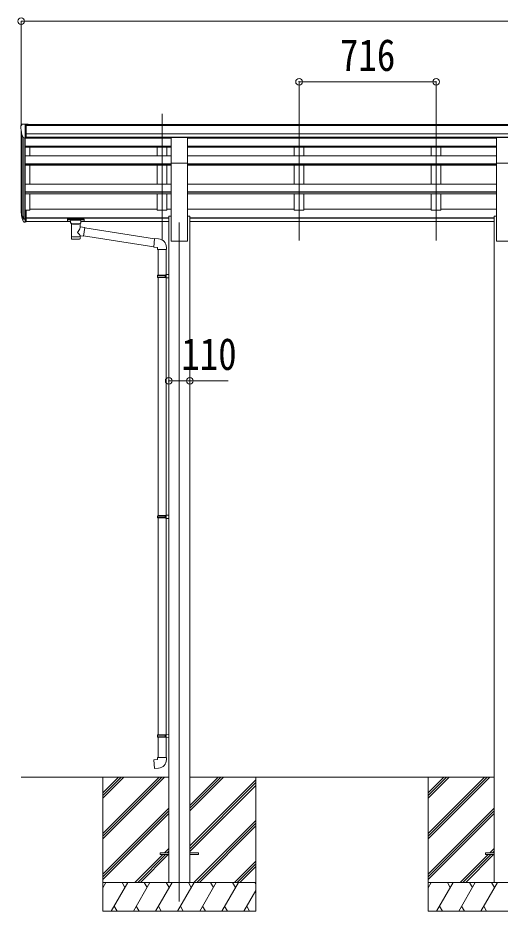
# Model space of a CAD drawing. Units: millimetres at full size, sheet at 1:35. Extents: x -9783 to 9892, y -6828 to 6752.
# Drawn here: x 1356 to 3876, y -4489 to 177 of the extents above; entities that cross this region are included whole.
import ezdxf
from ezdxf.enums import TextEntityAlignment as Align

# ---------------------------------------------------------------- set-up
doc = ezdxf.new("R2010")
doc.units = ezdxf.units.MM
doc.header["$LTSCALE"] = 35
doc.header["$PDMODE"] = 32
doc.header["$PDSIZE"] = 35
for name, color, linetype, lineweight in [('0-0_0', 7, 'Continuous', 9), ('0-1_本体', 4, 'Continuous', 9), ('0-2_部品', 7, 'Continuous', 9), ('0-8_PARTS2', 2, 'Continuous', 9), ('0-A_寸法', 6, 'Continuous', 9)]:
    doc.layers.add(name, color=color, linetype=linetype, lineweight=lineweight)
doc.styles.add('ＭＳ ゴシック', font='')
doc.styles.get('ＭＳ ゴシック').set_extended_font_data('MS Gothic')

msp = doc.modelspace()

# ---------------------------------------------------------------- linework, layer by layer
at = {"layer": '0-0_0'}
for p, q in [((1373.69, -3789.1), (2144.69, -3789.1)), ((1799.69, -3789.1), (1799.69, -4489.1)), ((1799.69, -4083.27), (2093.87, -3789.1)), ((1799.69, -4097.42), (2108.01, -3789.1)), ((1799.69, -4111.56), (2122.15, -3789.1)), ((1799.69, -3899.43), (1910.02, -3789.1)), ((1799.69, -3885.29), (1895.88, -3789.1)), ((1799.69, -3871.14), (1881.73, -3789.1)), ((2254.69, -3789.1), (3844.69, -3789.1)), ((2254.69, -3964.93), (2430.52, -3789.1)), ((2254.69, -3950.78), (2416.38, -3789.1)), ((2254.69, -3936.64), (2402.23, -3789.1)), ((2254.69, -4148.77), (2599.69, -3803.78)), ((2254.69, -4162.91), (2599.69, -3817.92)), ((2599.69, -3789.1), (2599.69, -4489.1)), ((3499.69, -3789.1), (3499.69, -4489.1)), ((3499.69, -4083.27), (3793.87, -3789.1)), ((3499.69, -4097.42), (3808.01, -3789.1)), ((3499.69, -4111.56), (3822.15, -3789.1)), ((3499.69, -3899.43), (3610.02, -3789.1)), ((3499.69, -3885.29), (3595.88, -3789.1)), ((3499.69, -3871.14), (3581.73, -3789.1)), ((2254.69, -4177.06), (2599.69, -3832.06)), ((1799.69, -4295.4), (2144.69, -3950.41)), ((1799.69, -4309.55), (2144.69, -3964.55)), ((3499.69, -4295.4), (3844.69, -3950.41)), ((3499.69, -4309.55), (3844.69, -3964.55)), ((1799.69, -4323.69), (2144.69, -3978.69)), ((3499.69, -4323.69), (3844.69, -3978.69)), ((2276.49, -4339.1), (2599.69, -4015.91)), ((2290.64, -4339.1), (2599.69, -4030.05)), ((2304.78, -4339.1), (2599.69, -4044.19)), ((1968.13, -4339.1), (2113.63, -4193.6)), ((1982.27, -4339.1), (2127.77, -4193.6)), ((1996.41, -4339.1), (2141.91, -4193.6)), ((2122.63, -4184.6), (2144.69, -4162.54)), ((2136.77, -4184.6), (2144.69, -4176.68)), ((3668.13, -4339.1), (3813.63, -4193.6)), ((3682.27, -4339.1), (3827.77, -4193.6)), ((3696.41, -4339.1), (3841.91, -4193.6)), ((3822.63, -4184.6), (3844.69, -4162.54)), ((3836.77, -4184.6), (3844.69, -4176.68)), ((2488.63, -4339.1), (2599.69, -4228.04)), ((2502.77, -4339.1), (2599.69, -4242.18)), ((2516.91, -4339.1), (2599.69, -4256.32)), ((2599.69, -4339.1), (1799.69, -4339.1)), ((1799.69, -4366.6), (1815.57, -4339.1)), ((1844.43, -4489.1), (1931.03, -4339.1)), ((1916.03, -4365.08), (1901.03, -4339.1)), ((1959.9, -4489.1), (2046.51, -4339.1)), ((2031.5, -4365.08), (2016.5, -4339.1)), ((2075.37, -4489.1), (2161.98, -4339.1)), ((2146.97, -4365.08), (2131.97, -4339.1)), ((2190.84, -4489.1), (2277.45, -4339.1)), ((2262.44, -4365.08), (2247.44, -4339.09)), ((2306.31, -4489.1), (2392.92, -4339.1)), ((2377.92, -4365.08), (2362.91, -4339.1)), ((2421.78, -4489.1), (2508.39, -4339.1)), ((2478.39, -4339.1), (2493.39, -4365.08)), ((2593.86, -4339.1), (2599.69, -4349.2)), ((4299.69, -4339.1), (3499.69, -4339.1)), ((3499.69, -4366.6), (3515.57, -4339.1)), ((3544.43, -4489.1), (3631.03, -4339.1)), ((3616.03, -4365.08), (3601.03, -4339.1)), ((3659.9, -4489.1), (3746.51, -4339.1)), ((3731.5, -4365.08), (3716.5, -4339.1)), ((3775.37, -4489.1), (3861.98, -4339.1)), ((3846.97, -4365.08), (3831.97, -4339.1)), ((2537.25, -4489.1), (2599.69, -4380.96)), ((1859.43, -4463.12), (1874.43, -4489.1)), ((1974.9, -4463.12), (1989.9, -4489.1)), ((2090.37, -4463.12), (2105.37, -4489.1)), ((2205.84, -4463.12), (2220.84, -4489.1)), ((2321.31, -4463.12), (2336.31, -4489.1)), ((2436.78, -4463.12), (2451.78, -4489.1)), ((2552.25, -4463.12), (2567.25, -4489.1)), ((3559.43, -4463.12), (3574.43, -4489.1)), ((3674.9, -4463.12), (3689.9, -4489.1)), ((3790.37, -4463.12), (3805.37, -4489.1)), ((1799.69, -4489.1), (2599.69, -4489.1)), ((3499.69, -4489.1), (4299.69, -4489.1))]:
    msp.add_line(p, q, dxfattribs=at)
at = {"layer": '0-1_本体'}
for p, q in [((1373.69, -829.83), (1373.69, -416.31)), ((1400.19, -379.56), (6399.19, -379.56)), ((1400.19, -384.92), (6399.19, -384.92)), ((1377.97, -435.11), (1377.97, -854.09)), ((1387.69, -450.47), (1387.69, -872.09)), ((1393.69, -449.94), (1393.69, -827.66)), ((1393.69, -451.44), (2157.19, -451.44)), ((1400.19, -428.43), (6399.19, -428.44)), ((1400.19, -446.11), (6399.19, -446.11)), ((2157.19, -448.48), (1400.19, -448.48)), ((2084.69, -448.48), (2084.69, -451.44)), ((2134.69, -448.48), (2134.69, -451.44)), ((2242.19, -448.48), (3857.19, -448.48)), ((2242.19, -451.44), (3857.19, -451.44)), ((2800.69, -448.48), (2800.69, -451.44)), ((2850.69, -448.48), (2850.69, -451.44)), ((3516.69, -448.48), (3516.69, -451.44)), ((3566.69, -448.48), (3566.69, -451.44)), ((1393.69, -493.39), (2157.19, -493.39)), ((1393.69, -495.09), (2157.19, -495.09)), ((1393.69, -498.87), (2157.19, -498.87)), ((1418.69, -544.3), (1418.69, -498.87)), ((2084.69, -498.87), (2084.69, -544.3)), ((2134.69, -498.87), (2134.69, -544.3)), ((2242.19, -493.39), (3857.19, -493.39)), ((2242.19, -495.09), (3857.19, -495.09)), ((2242.19, -498.87), (3857.19, -498.87)), ((2800.69, -498.87), (2800.69, -544.3)), ((2850.69, -498.87), (2850.69, -544.3)), ((3516.69, -498.87), (3516.69, -544.3)), ((3566.69, -498.87), (3566.69, -544.3)), ((1393.69, -544.3), (2157.19, -544.3)), ((2242.19, -544.3), (3857.19, -544.3)), ((1393.69, -584.88), (2157.19, -584.88)), ((1393.69, -586.57), (2157.19, -586.57)), ((1393.69, -593.43), (2157.19, -593.43)), ((1418.69, -692.54), (1418.69, -593.43)), ((2084.69, -593.43), (2084.69, -692.54)), ((2134.69, -593.43), (2134.69, -692.54)), ((2157.19, -989.09), (2157.19, -582.14)), ((2242.19, -989.09), (2242.19, -582.14)), ((2242.19, -584.88), (3857.19, -584.88)), ((2242.19, -586.57), (3857.19, -586.57)), ((2242.19, -593.43), (3857.19, -593.43)), ((2800.69, -593.43), (2800.69, -692.54)), ((2850.69, -593.43), (2850.69, -692.54)), ((3516.69, -593.43), (3516.69, -692.54)), ((3566.69, -593.43), (3566.69, -692.54)), ((3857.19, -989.09), (3857.19, -582.14)), ((1393.69, -692.54), (2157.19, -692.54)), ((2242.19, -692.54), (3857.19, -692.54)), ((1393.69, -731.68), (2157.19, -731.68)), ((1393.69, -733.35), (2157.19, -733.35)), ((1393.69, -742.99), (2157.19, -742.99)), ((1418.69, -828.48), (1418.69, -742.99)), ((2084.69, -742.99), (2084.69, -828.48)), ((2242.19, -731.68), (3857.19, -731.68)), ((2242.19, -733.35), (3857.19, -733.35)), ((2242.19, -742.99), (3857.19, -742.99)), ((2800.69, -742.99), (2800.69, -828.48)), ((3516.69, -742.99), (3516.69, -828.48)), ((1400.19, -828.48), (1418.69, -828.48)), ((1418.69, -823.27), (2084.69, -823.27)), ((2134.69, -823.27), (2157.19, -823.27)), ((2242.19, -823.27), (2800.69, -823.27)), ((2850.69, -823.27), (3516.69, -823.27)), ((3566.69, -823.27), (3857.19, -823.27)), ((1400.19, -867.58), (2144.69, -867.58)), ((1400.19, -868.96), (2144.69, -868.96)), ((1400.19, -886.13), (1631.69, -886.13)), ((1685.69, -886.13), (2144.69, -886.13)), ((2144.69, -859.09), (2157.19, -859.09)), ((2144.69, -859.09), (2144.69, -4339.09)), ((2242.19, -859.09), (2254.69, -859.09)), ((2254.69, -859.09), (2254.69, -4339.09)), ((2254.69, -867.58), (3844.69, -867.58)), ((2254.69, -868.96), (3844.69, -868.96)), ((2254.69, -886.13), (3844.69, -886.13)), ((3844.69, -859.09), (3857.19, -859.09)), ((3844.69, -859.09), (3844.69, -4339.09)), ((2157.19, -989.09), (2242.19, -989.09)), ((3857.19, -989.09), (3942.19, -989.09))]:
    msp.add_line(p, q, dxfattribs=at)
for points in [[(2134.69, -742.99), (2134.69, -828.48), (2084.69, -828.48)], [(2850.69, -742.99), (2850.69, -828.48), (2800.69, -828.48)], [(3566.69, -742.99), (3566.69, -828.48), (3516.69, -828.48)]]:
    msp.add_lwpolyline(points, dxfattribs=at)
at = {"layer": '0-2_部品'}
for p, q in [((1371.69, -387.33), (1371.69, -387.96)), ((1378.6, -378.52), (1374.53, -384.33)), ((1381.69, -377.96), (1379.35, -378.1)), ((1381.69, -377.96), (1400.19, -377.96)), ((1393.69, -450.94), (1393.69, -377.96)), ((1400.19, -377.96), (1410.19, -378.04)), ((1400.19, -449.94), (1400.19, -377.96)), ((1410.19, -380.15), (1410.19, -378.04)), ((1386.06, -449.13), (1376.79, -433.06)), ((1393.69, -450.94), (1388.48, -450.62)), ((1400.19, -449.94), (1393.69, -449.94)), ((2157.19, -447.98), (2242.19, -447.98)), ((2157.19, -582.14), (2157.19, -447.98)), ((2242.19, -582.14), (2242.19, -447.98)), ((3857.19, -447.98), (3942.19, -447.98)), ((3857.19, -582.14), (3857.19, -447.98)), ((2157.19, -582.14), (2242.19, -582.14)), ((3857.19, -582.14), (3942.19, -582.14)), ((1393.69, -827.66), (1393.69, -889.54)), ((1400.19, -827.66), (1393.69, -827.66)), ((1400.19, -827.66), (1400.19, -888.72)), ((1376.08, -853.7), (1386.24, -872.87)), ((1387.25, -871.62), (1377.5, -853.2)), ((1378.66, -870.55), (1386.24, -888.04)), ((1393.69, -872.37), (1388.55, -872.37)), ((1393.69, -874.37), (1388.84, -874.37)), ((1400.19, -865.97), (1393.69, -865.97)), ((1400.19, -871.37), (1393.69, -871.37)), ((1615.19, -874.43), (1615.19, -885.19)), ((1615.19, -874.62), (1615.19, -876.16)), ((1617.19, -873.77), (1700.19, -873.77)), ((1617.19, -875.94), (1700.19, -875.94)), ((1617.19, -885.85), (1631.69, -885.85)), ((1631.69, -892.66), (1631.69, -882.39)), ((1685.69, -892.66), (1685.69, -882.39)), ((1685.69, -885.85), (1700.19, -885.85)), ((1702.19, -874.43), (1702.19, -885.19)), ((1393.69, -889.54), (1388.84, -889.54)), ((1400.19, -888.72), (1393.69, -888.72)), ((1635.79, -897.16), (1635.77, -977.45)), ((1681.59, -914.74), (1681.59, -897.15)), ((1706.81, -918.64), (1681.59, -914.73)), ((1706.81, -918.64), (1699.79, -963.9)), ((2070.62, -977.15), (1706.5, -920.66)), ((1681.6, -977.45), (1681.59, -960.83)), ((1681.59, -961.08), (1699.79, -963.9)), ((2066.95, -1019.08), (1700.06, -962.16)), ((2091.61, -977.27), (2070.77, -975.45)), ((2132.69, -1033.01), (2132.69, -1022.1)), ((2086.69, -1033.01), (2132.69, -1033.01)), ((2088.69, -1033.01), (2088.69, -1167.01)), ((2130.69, -1033.01), (2130.69, -1164.45)), ((2128.69, -1164.51), (2144.69, -1164.04)), ((2128.69, -1166.51), (2128.69, -1164.51)), ((2144.69, -1164.04), (2144.69, -1181.98)), ((2086.69, -1169.01), (2087.69, -1167.01)), ((2086.69, -1169.01), (2130.69, -1169.01)), ((2086.69, -1169.01), (2086.69, -1177.01)), ((2086.69, -1177.01), (2130.69, -1177.01)), ((2086.69, -1177.01), (2087.69, -1179.01)), ((2087.69, -1167.01), (2130.69, -1167.01)), ((2087.69, -1179.01), (2130.69, -1179.01)), ((2088.69, -1179.01), (2088.69, -2423.2)), ((2126.21, -1169.01), (2125.78, -1167.01)), ((2128.69, -1166.51), (2130.69, -1166.51)), ((2128.69, -1181.51), (2128.69, -1179.51)), ((2128.69, -1181.51), (2144.69, -1181.98)), ((2130.69, -1181.57), (2130.69, -2420.64)), ((2086.69, -2425.2), (2087.69, -2423.2)), ((2086.69, -2425.2), (2130.69, -2425.2)), ((2086.69, -2425.2), (2086.69, -2433.2)), ((2087.69, -2423.2), (2130.69, -2423.2)), ((2126.21, -2425.2), (2125.78, -2423.2)), ((2128.69, -2420.7), (2144.69, -2420.23)), ((2128.69, -2422.7), (2128.69, -2420.7)), ((2128.69, -2422.7), (2130.69, -2422.7)), ((2144.69, -2420.23), (2144.69, -2438.17)), ((2086.69, -2433.2), (2130.69, -2433.2)), ((2086.69, -2433.2), (2087.69, -2435.2)), ((2087.69, -2435.2), (2130.69, -2435.2)), ((2088.69, -2435.2), (2088.69, -3568.36)), ((2128.69, -2437.7), (2128.69, -2435.7)), ((2128.69, -2437.7), (2144.69, -2438.17)), ((2130.69, -2437.75), (2130.69, -3565.8)), ((2086.69, -3570.36), (2087.69, -3568.36)), ((2086.69, -3570.36), (2130.69, -3570.36)), ((2086.69, -3570.36), (2086.69, -3578.36)), ((2086.69, -3578.36), (2130.69, -3578.36)), ((2086.69, -3578.36), (2087.69, -3580.36)), ((2087.69, -3568.36), (2130.69, -3568.36)), ((2087.69, -3580.36), (2130.69, -3580.36)), ((2088.69, -3580.36), (2088.69, -3686.49)), ((2126.21, -3570.36), (2125.78, -3568.36)), ((2128.69, -3565.86), (2144.69, -3565.39)), ((2128.69, -3567.86), (2128.69, -3565.86)), ((2128.69, -3567.86), (2130.69, -3567.86)), ((2128.69, -3582.86), (2128.69, -3580.86)), ((2128.69, -3582.86), (2144.69, -3583.33)), ((2130.69, -3582.91), (2130.69, -3686.49)), ((2144.69, -3565.39), (2144.69, -3583.33)), ((2086.69, -3686.49), (2132.69, -3686.49)), ((2086.69, -3696.49), (2086.69, -3686.49)), ((2132.69, -3686.49), (2132.69, -3697.41))]:
    msp.add_line(p, q, dxfattribs=at)
at = {"layer": '0-2_部品', "color": 4}
for p, q in [((2099.69, -4184.59), (2099.69, -4193.59)), ((2144.69, -4184.59), (2099.69, -4184.59)), ((2144.69, -4193.59), (2099.69, -4193.59)), ((2299.69, -4184.59), (2254.69, -4184.59)), ((2299.69, -4193.59), (2254.69, -4193.59)), ((2299.69, -4184.59), (2299.69, -4193.59)), ((3799.69, -4184.59), (3799.69, -4193.59)), ((3844.69, -4184.59), (3799.69, -4184.59)), ((3844.69, -4193.59), (3799.69, -4193.59))]:
    msp.add_line(p, q, dxfattribs=at)
at = {"layer": '0-2_部品'}
for points in [[(1615.19, -874.43), (1615.22, -874.24), (1615.31, -874.1), (1615.41, -874.01), (1615.51, -873.94), (1615.63, -873.9), (1615.92, -873.84), (1616.41, -873.79), (1616.95, -873.77), (1617.19, -873.77)], [(1615.19, -885.19), (1615.22, -885.39), (1615.31, -885.52), (1615.41, -885.62), (1615.51, -885.68), (1615.63, -885.72), (1615.92, -885.78), (1616.41, -885.83), (1616.95, -885.85), (1617.19, -885.85)], [(1700.19, -873.77), (1700.54, -873.77), (1701.07, -873.8), (1701.52, -873.85), (1701.82, -873.92), (1701.99, -874.02), (1702.11, -874.16), (1702.18, -874.34), (1702.19, -874.43)], [(1700.19, -885.85), (1700.54, -885.85), (1701.07, -885.82), (1701.52, -885.77), (1701.82, -885.7), (1701.99, -885.6), (1702.11, -885.46), (1702.18, -885.28), (1702.19, -885.19)], [(1631.73, -892.61), (1631.7, -892.96), (1631.95, -893.92), (1632.47, -894.8), (1633.27, -895.64), (1634.39, -896.44), (1635.79, -897.16)], [(1681.59, -897.15), (1681.82, -897.06), (1683.17, -896.32), (1684.29, -895.47), (1685.04, -894.61), (1685.51, -893.71), (1685.68, -892.82)], [(2070.77, -975.45), (2066.76, -1021.27), (2086.69, -1023.01), (2086.69, -1033.01)], [(2126.21, -1169.01), (2126.21, -1177.01), (2125.78, -1179.01)], [(2128.69, -1179.51), (2130.69, -1179.51), (2130.69, -1166.51)], [(2126.21, -2425.2), (2126.21, -2433.2), (2125.78, -2435.2)], [(2128.69, -2435.7), (2130.69, -2435.7), (2130.69, -2422.7)], [(2126.21, -3570.36), (2126.21, -3578.36), (2125.78, -3580.36)], [(2128.69, -3580.86), (2130.69, -3580.86), (2130.69, -3567.86)], [(2091.61, -3742.24), (2070.77, -3744.06), (2066.76, -3698.24), (2086.69, -3696.49)]]:
    msp.add_lwpolyline(points, dxfattribs=at)
for centre, radius, start, end in [((1374.69, -387.33), 3, 93, 180), ((1573.69, -387.96), 202, 180, 192.90261), ((1379.42, -379.1), 1, 93.5, 145), ((1388.66, -447.63), 3, 210, 266.5), ((1462.35, -831.53), 89.07, 174.49576, 194.41188), ((1461.63, -827.25), 88.05, 177.22392, 197.21071), ((1506.9, -834.47), 133.22, 183.27987, 195.71302), ((1388.84, -871.37), 3, 210, 270), ((1388.55, -870.87), 1.5, 210, 270), ((1388.84, -886.54), 3, 210, 270), ((2087.69, -1022.1), 45, 0, 85), ((2087.69, -3697.41), 45, 275, 0)]:
    msp.add_arc(centre, radius, start, end, dxfattribs=at)
for centre, major_axis, ratio, start_param, end_param in [((1617.19, -876.16), (2, 0), 0.109601, 1.5707963, 3.1415927), ((1658.69, -882.39), (27, 0), 0.122176, 6.2831853, 9.424778), ((1700.19, -876.16), (2, 0), 0.109601, 0, 1.5707963), ((1658.7, -897.62), (-22.91, 0.42), 0.072511, 0.0008029, 1.5715993), ((1658.7, -899.24), (-22.91, 0.42), 0.072511, 0.0008029, 1.5715993), ((1658.67, -897.62), (22.92, 0.42), 0.07247, 4.71158, 6.2823764), ((1658.67, -899.24), (22.92, 0.42), 0.07247, 4.71158, 6.2823764), ((1658.69, -941.28), (-22.81, -26.62), 0.234429, 1.6855472, 3.1268519), ((1669.69, -892.66), (16, 0), 0.361356, 6.2636979, 6.2831853), ((1658.69, -977.45), (22.92, 0), 0.101955, 3.1415499, 6.2833984), ((1658.69, -965.01), (22.91, 0), 0.122865, 3.1415927, 6.2831853), ((1661.24, -938.63), (20.32, -22.25), 0.045535, 0.0389954, 1.3075346)]:
    msp.add_ellipse(centre, major_axis=major_axis, ratio=ratio, start_param=start_param, end_param=end_param, dxfattribs=at)
at = {"layer": '0-8_PARTS2'}
for p, q in [((2109.69, -986.75), (2109.69, -324.23)), ((2825.69, -986.75), (2825.69, -324.23)), ((3541.69, -986.75), (3541.69, -324.23)), ((2199.69, -892.96), (2199.69, -4439.1))]:
    msp.add_line(p, q, dxfattribs=at)
at = {"layer": '0-A_寸法'}
for p, q in [((1373.69, 159.26), (1373.69, -386.36)), ((1373.69, 159.26), (6425.69, 159.26)), ((2825.69, -157.36), (2825.69, -386.36)), ((2825.69, -157.36), (3541.69, -157.36)), ((3541.69, -157.36), (3541.69, -386.36)), ((2144.69, -1719.28), (2254.69, -1719.28)), ((2254.69, -1719.28), (2454.69, -1719.28))]:
    msp.add_line(p, q, dxfattribs=at)
for p in [(1373.69, 159.26), (2825.69, -157.36), (3541.69, -157.36), (2144.69, -1719.28), (2254.69, -1719.28)]:
    msp.add_point(p, dxfattribs=at)

# ---------------------------------------------------------------- texts
at = {"layer": '0-A_寸法', "color": 7, "style": 'ＭＳ ゴシック', "width": 0.85}
for s, p in [('716', (3039.31, -150.36)), ('110', (2210.31, -1712.28))]:
    msp.add_text(s, height=166.8, dxfattribs=at).set_placement(p, align=Align.BOTTOM_LEFT)

doc.saveas('drawing.dxf')
